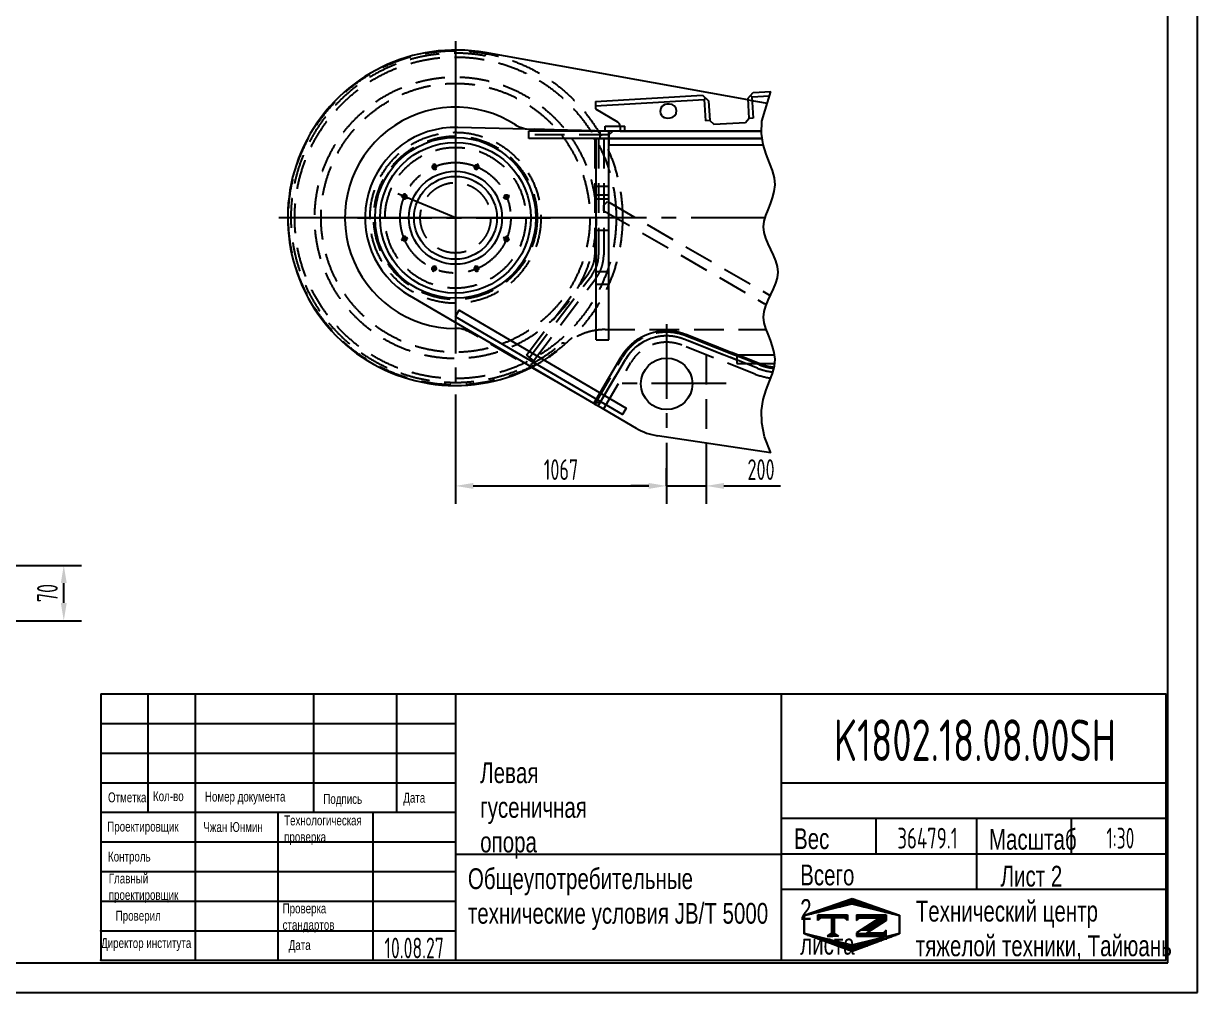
# Model space of a CAD drawing. Header units: millimetres. Extents: x 0 to 12600, y 0 to 8910.
# Drawn here: x 6665 to 12600, y 0 to 4898 of the extents above; entities that cross this region are included whole.
import ezdxf
from ezdxf.enums import TextEntityAlignment as Align

# ---------------------------------------------------------------- set-up
doc = ezdxf.new("R2010")
doc.units = ezdxf.units.MM
doc.header["$LTSCALE"] = 300
doc.linetypes.add('F', pattern=[0.75, 0.5, -0.25])
doc.linetypes.add('G', pattern=[2, 1.25, -0.25, 0.25, -0.25])
for name, color, linetype in [('01', 7, 'Continuous'), ('02', 1, 'Continuous'), ('04', 2, 'F'), ('05', 4, 'G'), ('08', 1, 'Continuous'), ('11', 3, 'Continuous'), ('THICK', 7, 'Continuous')]:
    doc.layers.add(name, color=color, linetype=linetype)
doc.styles.get("Standard").update_dxf_attribs({"font": 'isocp', "width": 0.707, "bigfont": 'intecad.shx'})
doc.dimstyles.new('INTE', dxfattribs={"dimscale": 30, "dimtxt": 3.5, "dimasz": 3, "dimexe": 3, "dimexo": 0, "dimgap": 1, "dimtad": 1, "dimdec": 3, "dimdsep": 46, "dimtxsty": 'Standard', "dimcen": 0, "dimclrd": 1, "dimclre": 1, "dimclrt": 3, "dimaunit": 1, "dimadec": 0, "dimazin": 0, "dimtfac": 1, "dimtdec": 3, "dimtmove": 0, "dimatfit": 0, "dimfxl": 1, "dimarcsym": 0})

# ---------------------------------------------------------------- blocks, each defined once
blk = doc.blocks.new('*D178')
at = {"layer": '08', "color": 1, "lineweight": -2}
for p, q in [((8848.8, 3022.4), (8848.8, 2470.3)), ((9915.8, 2776.4), (9915.8, 2470.3)), ((8938.8, 2560.3), (9825.8, 2560.3))]:
    blk.add_line(p, q, dxfattribs=at)
at = {"layer": '08', "color": 1}
for points in [[(8938.8, 2575.3), (8938.8, 2545.3), (8848.8, 2560.3)], [(9825.8, 2575.3), (9825.8, 2545.3), (9915.8, 2560.3)]]:
    blk.add_solid(points, dxfattribs=at)
at = {"layer": 'Defpoints', "color": 0}
for p in [(8848.8, 3022.4), (9915.8, 2776.4), (9915.8, 2560.3)]:
    blk.add_point(p, dxfattribs=at)
at = {"layer": '08', "color": 3, "insert": (9382.3, 2642.8), "char_height": 105, "attachment_point": 5}
blk.add_mtext('1067', dxfattribs=at)
blk = doc.blocks.new('q3tqtq')
at = {"layer": '04', "color": 2, "linetype": 'F'}
for radius in [432, 413]:
    blk.add_circle((3910.1, 4334.9), radius, dxfattribs=at)
at = {"layer": '05'}
blk.add_line((3910.1, 4796.9), (3910.1, 3872.9), dxfattribs=at)
at = {"layer": '05', "color": 4, "linetype": 'G'}
blk.add_line((3414.9, 4334.9), (4392.4, 4334.9), dxfattribs=at)
blk = doc.blocks.new('aqwerarqar')
blk.add_circle((2793.6, 4094.5), 235)
at = {"layer": '01'}
blk.add_circle((2793.6, 4094.5), 381, dxfattribs=at)
at = {"layer": '04', "color": 2, "linetype": 'F'}
blk.add_circle((2793.6, 4094.5), 356, dxfattribs=at)
at = {"layer": '05'}
for p, q in [((2793.6, 4505.5), (2793.6, 3683.5)), ((3204.6, 4094.5), (2382.6, 4094.5))]:
    blk.add_line(p, q, dxfattribs=at)
blk = doc.blocks.new('QWTQWETQWT')
at = {"layer": '04', "color": 2, "linetype": 'F'}
for radius in [844.5, 812.5, 711.5, 679.5]:
    blk.add_circle((4329.9, 14083.7), radius, dxfattribs=at)
at = {"layer": '05'}
for p, q in [((4329.9, 14973.2), (4329.9, 13194.2)), ((5219.4, 14083.7), (3440.4, 14083.7))]:
    blk.add_line(p, q, dxfattribs=at)
blk = doc.blocks.new('rerrererere')
at = {"layer": '01'}
blk.add_circle((2105.9, 7276.8), 9.6, dxfattribs=at)
at = {"layer": '02'}
blk.add_arc((2105.9, 7276.8), 12, 260, 170, dxfattribs=at)
at = {"layer": '05'}
blk.add_line((2090.4, 7283.2), (2122.9, 7269.7), dxfattribs=at)
blk = doc.blocks.new('A$C55326A15')
for p, q in [((0, 0), (0, 1016)), ((0, 1016), (64, 1016)), ((64, 0), (64, 1016)), ((0, 0), (64, 0))]:
    blk.add_line(p, q)
at = {"layer": '04', "color": 2, "linetype": 'F'}
for p, q in [((64, 775), (0, 775)), ((64, 730), (0, 730)), ((64, 711), (0, 711)), ((64, 552), (0, 552)), ((64, 343), (0, 343)), ((64, 279), (0, 279))]:
    blk.add_line(p, q, dxfattribs=at)
blk = doc.blocks.new('wewwewerwerw')
at = {"layer": '04', "color": 2, "linetype": 'F'}
for p, q in [((5391, 4260.9), (5391, 3673.4)), ((5391, 4260.9), (5436, 4260.9)), ((5410, 4260.9), (5410, 3673.4)), ((5436, 4260.9), (5436, 3673.4)), ((5045, 3165.9), (5360.1, 3581.6)), ((5060.1, 3154.4), (5375.3, 3570.1)), ((5080.9, 3138.7), (5396, 3554.4)), ((5045, 3165.9), (5080.9, 3138.7))]:
    blk.add_line(p, q, dxfattribs=at)
for radius in [152, 171, 197]:
    blk.add_arc((5239, 3673.4), radius, 322.83375, 0, dxfattribs=at)
blk = doc.blocks.new('*D179')
at = {"layer": '08', "color": 1, "lineweight": -2}
for p, q in [((10115.8, 2777), (10115.8, 2470.3)), ((9915.8, 2560.3), (9915.8, 2650.3)), ((9825.8, 2560.3), (9735.8, 2560.3)), ((9915.8, 2560.3), (10115.8, 2560.3)), ((10205.8, 2560.3), (10491.3, 2560.3))]:
    blk.add_line(p, q, dxfattribs=at)
at = {"layer": '08', "color": 1}
for points in [[(9825.8, 2575.3), (9825.8, 2545.3), (9915.8, 2560.3)], [(10205.8, 2575.3), (10205.8, 2545.3), (10115.8, 2560.3)]]:
    blk.add_solid(points, dxfattribs=at)
at = {"layer": 'Defpoints', "color": 0}
for p in [(10115.8, 2777), (9915.8, 2560.3), (10115.8, 2560.3)]:
    blk.add_point(p, dxfattribs=at)
at = {"layer": '08', "color": 3, "insert": (10393.5, 2642.8), "char_height": 105, "attachment_point": 5}
blk.add_mtext('200', dxfattribs=at)
blk = doc.blocks.new('*D187')
at = {"layer": '08', "color": 1, "lineweight": -2}
for p, q in [((6535.1, 2159), (6958.8, 2159)), ((6868.8, 1969), (6868.8, 2069)), ((6453.7, 1879), (6958.8, 1879))]:
    blk.add_line(p, q, dxfattribs=at)
at = {"layer": '08', "color": 1}
for points in [[(6853.8, 2069), (6883.8, 2069), (6868.8, 2159)], [(6853.8, 1969), (6883.8, 1969), (6868.8, 1879)]]:
    blk.add_solid(points, dxfattribs=at)
at = {"layer": 'Defpoints', "color": 0}
for p in [(6535.1, 2159), (6868.8, 2159), (6453.7, 1879)]:
    blk.add_point(p, dxfattribs=at)
at = {"layer": '08', "color": 3, "insert": (6786.3, 2019), "char_height": 105, "attachment_point": 5, "rotation": 90}
blk.add_mtext('70', dxfattribs=at)
blk = doc.blocks.new('*U224')
at = {"layer": '01'}
for points in [[(415, 5), (415, 292)], [(25, 5), (415, 5)]]:
    blk.add_lwpolyline(points, dxfattribs=at)
at = {"layer": '02'}
for points in [[(420, 0), (420, 297)], [(0, 0), (420, 0)]]:
    blk.add_lwpolyline(points, dxfattribs=at)
blk = doc.blocks.new('*X228')
at = {"color": 0}
for p, q in [((127.06, 7.8), (132.06, 7.8)), ((127.06, 7.5), (132.06, 7.5)), ((127.06, 7.2), (127.32, 7.2)), ((128.77, 6), (130.57, 6)), ((129.23, 6.3), (131.04, 6.3)), ((129.7, 6.6), (131.51, 6.6)), ((130.16, 6.9), (131.98, 6.9)), ((130.62, 7.2), (132.06, 7.2)), ((127.84, 5.4), (129.64, 5.4)), ((128.3, 5.7), (130.1, 5.7))]:
    blk.add_line(p, q, dxfattribs=at)
blk = doc.blocks.new('*X229')
at = {"color": 0}
for p, q in [((127.06, 4.8), (132.06, 4.8)), ((127.06, 4.5), (132.06, 4.5)), ((131.84, 5.1), (132.06, 5.1))]:
    blk.add_line(p, q, dxfattribs=at)
blk = doc.blocks.new('*X227')
at = {"color": 0}
for p, q in [((122.34, 4.5), (123.72, 4.5)), ((122.82, 4.8), (123.24, 4.8))]:
    blk.add_line(p, q, dxfattribs=at)
blk = doc.blocks.new('*X226')
at = {"color": 0}
for p, q in [((120.53, 7.8), (125.53, 7.8)), ((120.53, 7.5), (125.53, 7.5)), ((120.53, 7.2), (120.79, 7.2)), ((125.27, 7.2), (125.53, 7.2))]:
    blk.add_line(p, q, dxfattribs=at)
blk = doc.blocks.new('*X225')
at = {"color": 0}
for p, q in [((124.97, 10.2), (127.67, 10.2)), ((125.83, 10.5), (126.82, 10.5)), ((118.94, 8.1), (119.52, 8.1)), ((119.8, 8.4), (120.72, 8.4)), ((120.66, 8.7), (121.92, 8.7)), ((121.52, 9), (123.12, 9)), ((122.38, 9.3), (124.32, 9.3)), ((123.24, 9.6), (125.52, 9.6)), ((124.1, 9.9), (128.52, 9.9)), ((127.02, 9.6), (129.37, 9.6)), ((128.22, 9.3), (130.22, 9.3)), ((129.42, 9), (131.07, 9)), ((130.62, 8.7), (131.92, 8.7)), ((131.82, 8.4), (132.77, 8.4)), ((133.02, 8.1), (133.62, 8.1)), ((118.22, 7.8), (118.32, 7.8)), ((118.22, 7.5), (118.27, 7.5)), ((118.22, 7.2), (118.27, 7.2)), ((118.22, 6.9), (118.27, 6.9)), ((118.22, 6.6), (118.27, 6.6)), ((118.22, 6.3), (118.27, 6.3)), ((118.22, 6), (118.27, 6)), ((134.22, 7.8), (134.32, 7.8)), ((134.27, 7.5), (134.32, 7.5)), ((134.27, 7.2), (134.32, 7.2)), ((134.27, 6.9), (134.32, 6.9)), ((134.27, 6.6), (134.32, 6.6)), ((134.27, 6.3), (134.32, 6.3)), ((134.27, 6), (134.32, 6)), ((118.22, 5.7), (118.27, 5.7)), ((118.22, 5.4), (118.27, 5.4)), ((118.22, 5.1), (118.27, 5.1)), ((118.22, 4.8), (118.27, 4.8)), ((118.79, 4.5), (119.42, 4.5)), ((119.61, 4.2), (120.62, 4.2)), ((131.92, 4.2), (132.95, 4.2)), ((133.12, 4.5), (133.76, 4.5)), ((134.27, 5.7), (134.32, 5.7)), ((134.27, 5.4), (134.32, 5.4)), ((134.27, 5.1), (134.32, 5.1)), ((134.27, 4.8), (134.32, 4.8)), ((120.43, 3.9), (121.82, 3.9)), ((121.26, 3.6), (123.02, 3.6)), ((122.08, 3.3), (124.22, 3.3)), ((122.91, 3), (125.42, 3)), ((123.73, 2.7), (128.89, 2.7)), ((124.55, 2.4), (128.07, 2.4)), ((125.38, 2.1), (127.26, 2.1)), ((127.12, 3), (129.7, 3)), ((128.32, 3.3), (130.51, 3.3)), ((129.52, 3.6), (131.32, 3.6)), ((130.72, 3.9), (132.14, 3.9)), ((126.2, 1.8), (126.45, 1.8))]:
    blk.add_line(p, q, dxfattribs=at)

msp = doc.modelspace()

# ---------------------------------------------------------------- hatches: boundary and pattern name
at = {"layer": '02', "linetype": 'Continuous'}
h = msp.add_hatch(color=1, dxfattribs=at)
h.paths.add_polyline_path([(9559.7532, 4308.6726), (9559.7532, 4315.4357), (9555.9705, 4315.4357, -0.002384357)], flags=16)
h.paths.add_polyline_path([(9555.9705, 4315.4357), (9553.2532, 4315.4357), (9553.2532, 4308.9357), (9559.7532, 4302.4357), (9559.7532, 4308.6726, 0.002384357)])
h.paths.add_polyline_path([(9553.2532, 4315.4357), (9546.7532, 4315.4357), (9553.2532, 4308.9357)])

# ---------------------------------------------------------------- linework, layer by layer
for p, q in [((10326.6684, 4511.6313), (8998.6535, 4750.0817)), ((10396.2424, 4353.4357), (9219.7532, 4353.4357)), ((9219.7532, 4315.4357), (9219.7532, 4353.4357)), ((10399.8628, 4315.4357), (9219.7532, 4315.4357)), ((9623.7532, 4315.4357), (10399.8628, 4315.4357)), ((9623.7532, 4283.4357), (10405.0778, 4283.4357)), ((9548.172, 2977.0553), (8618.0678, 3520.9319)), ((10271.2532, 3223.4357), (10461.764, 3223.4357)), ((10271.2532, 3223.4357), (10271.2532, 3178.4357)), ((10271.2532, 3178.4357), (10462.4917, 3178.4357)), ((9548.172, 2977.0553), (9582.3399, 2986.0083)), ((9548.172, 2977.0553), (9582.3399, 2986.0083))]:
    msp.add_line(p, q)
for radius in [406.5, 209.5]:
    msp.add_circle((8848.7532, 3915.4357), radius)
for centre, radius, start, end in [((8848.7533, 3915.4356), 848.0001, 79.81837774, 297.07331254), ((8848.7532, 3915.4357), 457, 88.58531555, 239.68312117)]:
    msp.add_arc(centre, radius, start, end)
at = {"layer": '01'}
for p, q in [((9556.7532, 4503.4357), (10097.9654, 4534.6357)), ((9556.7532, 4481.3992), (10106.2199, 4513.0751)), ((10097.9654, 4534.6357), (10128.5863, 4507.3528)), ((10106.2199, 4513.0751), (10113.2758, 4520.9943)), ((10106.2199, 4513.0751), (10112.4356, 4405.2541)), ((10326.2581, 4518.7483), (10353.541, 4549.3693)), ((10326.2581, 4518.7483), (10332.071, 4417.9157)), ((10347.8188, 4527.0029), (10339.8996, 4534.0588)), ((10347.8188, 4527.0029), (10436.3705, 4532.1077)), ((10347.8188, 4527.0029), (10354.0345, 4419.1819)), ((10353.541, 4549.3693), (10443.1812, 4554.5369)), ((9929.7623, 4489.881), (9916.7839, 4489.1328)), ((10128.5863, 4507.3528), (10134.3992, 4406.5202)), ((9920.8126, 4419.2488), (9933.791, 4419.997)), ((10134.3992, 4406.5202), (10112.4356, 4405.2541)), ((10134.3992, 4406.5202), (10154.4612, 4388.6452)), ((10154.4612, 4388.6452), (10314.196, 4397.8537)), ((10314.196, 4397.8537), (10332.071, 4417.9157)), ((10354.0345, 4419.1819), (10332.071, 4417.9157)), ((9623.7532, 4353.4357), (8860.0358, 4372.2964)), ((9604.7532, 4378.4357), (9704.7532, 4378.4357)), ((9604.7532, 4353.4357), (9604.7532, 4378.4357)), ((9623.7532, 4315.4357), (9623.7532, 4353.4357)), ((9680.7532, 4378.4357), (9680.7532, 4353.4357)), ((9680.7532, 4353.4357), (10396.2424, 4353.4357)), ((9704.7532, 4353.4357), (9704.7532, 4378.4357)), ((10189.5806, 4353.4357), (10396.2424, 4353.4357)), ((10271.0507, 3223.4357), (10013.1908, 3324.9472)), ((10271.2532, 3196.4886), (10004.0331, 3301.6848)), ((10202.8019, 3223.4357), (10004.0331, 3301.6848)), ((9548.2019, 2977.1062), (9686.447, 3212.2493)), ((9569.7532, 2964.4357), (9707.9984, 3199.5788)), ((9569.7532, 2964.4357), (9707.9984, 3199.5788)), ((10375.0297, 3155.635), (10317.1111, 3178.4357)), ((10375.0297, 3155.635), (10317.1111, 3178.4357)), ((9569.7532, 2964.4357), (9761.8004, 2852.1421)), ((10443.1812, 2728.2659), (9870.5391, 2813.8057))]:
    msp.add_line(p, q, dxfattribs=at)
at = {"layer": '01', "color": 7, "linetype": 'Continuous'}
for p, q in [((9556.7532, 4503.4357), (9556.7532, 4465.4357)), ((9556.7532, 4465.4357), (9668.3943, 4400.0043)), ((9623.7532, 4353.4357), (9623.7532, 4283.4357))]:
    msp.add_line(p, q, dxfattribs=at)
at = {"layer": '01'}
msp.add_lwpolyline([(8848.7532, 3414.9995), (8867.9349, 3447.8029), (9712.1904, 2954.1261), (9693.0087, 2921.3228)], close=True, dxfattribs=at)
msp.add_circle((9916.4473, 3076.2841), 130, dxfattribs=at)
at = {"layer": '01', "color": 7, "linetype": 'Continuous'}
for centre, radius, start, end in [((8848.7532, 3915.4357), 559, 56.78726835, 270), ((9655.7532, 4378.4357), 25, 0, 59.62596895), ((9229.7532, 4515.4357), 152, 234.6515163, 268.5531495), ((8848.7532, 3204.4357), 152, 60.0503255, 90)]:
    msp.add_arc(centre, radius, start, end, dxfattribs=at)
at = {"layer": '01'}
for centre, radius, start, end in [((9918.7982, 4454.1908), 35, 93.29935776, 273.29935776), ((9931.7767, 4454.939), 35, 273.29935776, 93.29935776), ((9915.7532, 3077.4357), 266, 68.51198082, 149.54790447), ((9915.7532, 3077.4357), 241, 68.51198082, 149.54790447), ((9915.7532, 3077.4357), 241, 68.51198082, 149.54790447), ((10486.7532, 3439.4357), 305, 248.51198082, 263.64560936), ((10486.7532, 3439.4357), 305, 248.51198082, 263.64560936), ((10486.7532, 3439.4357), 280, 248.51198082, 264.51427981), ((9915.7532, 3115.4357), 305, 239.68436626, 261.47488712)]:
    msp.add_arc(centre, radius, start, end, dxfattribs=at)
at = {"layer": '02', "color": 1, "linetype": 'Continuous'}
for p, q in [((9559.7532, 4302.4357), (9546.7532, 4315.4357)), ((9559.7532, 4315.4357), (9546.7532, 4315.4357)), ((9553.3515, 2974.0266), (9548.172, 2977.0553)), ((9553.3515, 2974.0266), (9548.172, 2977.0553)), ((9553.3515, 2974.0266), (9569.7532, 2964.4357)), ((9569.7532, 2964.4357), (9582.3727, 2986.0169))]:
    msp.add_line(p, q, dxfattribs=at)
at = {"layer": '02'}
msp.add_lwpolyline([(10443.1812, 2728.2659), (10411.7565, 2808.7078), (10397.2391, 2879.5635), (10395.9907, 2941.9477), (10404.373, 2996.9751), (10418.7477, 3045.7603), (10435.4766, 3089.4182), (10450.9215, 3129.0632), (10461.4439, 3165.81), (10464.3331, 3200.6248), (10460.5879, 3233.879), (10452.1342, 3265.7957), (10440.8984, 3296.5977), (10428.8065, 3326.5079), (10417.7846, 3355.7493), (10409.759, 3384.5449), (10406.6558, 3413.1175), (10409.7947, 3441.653), (10418.07, 3470.1885), (10429.7695, 3498.724), (10443.1812, 3527.2595), (10456.5929, 3555.795), (10468.2924, 3584.3304), (10476.5677, 3612.8659), (10479.7066, 3641.4014), (10476.5677, 3669.9369), (10468.2924, 3698.4724), (10456.5929, 3727.0079), (10443.1812, 3755.5433), (10429.7695, 3784.0788), (10418.07, 3812.6143), (10409.7947, 3841.1498), (10406.6558, 3869.6853), (10409.759, 3898.2579), (10417.7846, 3927.0535), (10428.8065, 3956.2949), (10440.8984, 3986.2052), (10452.1342, 4017.0071), (10460.5879, 4048.9238), (10464.3331, 4082.178), (10461.4439, 4116.9928), (10450.9215, 4153.7397), (10435.4766, 4193.3847), (10418.7477, 4237.0425), (10404.373, 4285.8277), (10395.9907, 4340.8551), (10397.2391, 4403.2394), (10443.1812, 4554.5369)], dxfattribs=at)
at = {"layer": '04', "color": 2, "linetype": 'F'}
for p, q in [((9007.7532, 4748.4474), (9003.1401, 4740.8259)), ((9624.7532, 4334.4357), (9219.7532, 4334.4357)), ((9624.7532, 4334.4357), (9219.7532, 4334.4357)), ((9623.7532, 4353.4357), (9225.9153, 4363.4842)), ((9578.7532, 4353.4357), (9578.7532, 4315.4357)), ((9624.7532, 4334.4357), (9643.7532, 4353.4357)), ((9624.7532, 4334.4357), (9624.7532, 4315.4357)), ((10399.8628, 4315.4357), (9623.7532, 4315.4357)), ((9598.2757, 3980.0866), (9616.8459, 3998.229)), ((9598.7532, 3950.9357), (9598.2757, 3980.0866)), ((9616.8459, 3998.229), (9623.7723, 3994.226)), ((9623.7723, 3994.226), (10436.8304, 3524.3283)), ((9598.7532, 3950.9357), (10411.8113, 3481.038)), ((9547.9514, 2976.9975), (8924.6375, 3336.1383)), ((9605.3964, 3350.4357), (10419.7875, 3350.4357)), ((10384.1873, 3178.8974), (10013.1908, 3324.9472)), ((9404.7532, 3275.1483), (9402.0662, 3278.2378)), ((10363.3079, 3125.8592), (9992.3113, 3271.909)), ((10375.0297, 3155.635), (10004.0331, 3301.6848)), ((10381.9895, 3173.3144), (10010.9929, 3319.3642)), ((10254.671, 3223.4357), (10010.9929, 3319.3642)), ((9548.2019, 2977.1062), (9686.447, 3212.2493)), ((9556.3995, 2979.2111), (9691.6194, 3209.2083)), ((9556.3995, 2979.2111), (9691.6194, 3209.2083)), ((10115.7532, 3223.3138), (10115.7532, 2777.0483)), ((9582.4537, 2986.0381), (9707.9984, 3199.5788)), ((9597.3389, 2948.2176), (9735.5841, 3183.3606)), ((10381.9895, 3173.3144), (10368.9802, 3178.4357)), ((9548.172, 2977.0553), (9582.3399, 2986.0083))]:
    msp.add_line(p, q, dxfattribs=at)
at = {"layer": '04'}
msp.add_line((10326.6684, 4511.6313), (10424.8023, 4494.011), dxfattribs=at)
at = {"layer": '04', "color": 2, "linetype": 'F'}
msp.add_circle((8848.7532, 3915.4357), 178, dxfattribs=at)
for centre, radius, start, end in [((8848.7532, 3915.4357), 832, 80.1680234, 310.1548701), ((8992.8742, 4747.0397), 12, 260.1680234, 328.81439045), ((10335.7532, 3349.4357), 202, 58.6921746, 59.97472269), ((10335.7532, 3349.4357), 152, 56.18641633, 59.97472269), ((9605.7532, 3045.4357), 305, 90, 131.22485964), ((9915.7532, 3077.4357), 266, 68.51198082, 149.54790447), ((9915.7532, 3077.4357), 260, 68.51198082, 149.54790447), ((9915.7532, 3077.4357), 260, 68.51198082, 149.54790447), ((8848.7533, 3915.4356), 848.0001, 297.07331254, 310.96974098), ((9393.0116, 3270.363), 12, 41.01364318, 130.1548701), ((9915.7532, 3077.4357), 241, 68.51198082, 149.54790447), ((9915.7532, 3077.4357), 209, 68.51198082, 149.54790447), ((10486.7532, 3439.4357), 305, 248.51198082, 263.64560936), ((10486.7532, 3439.4357), 286, 248.51198082, 264.29172463), ((10486.7532, 3439.4357), 286, 248.51198082, 264.29172463), ((10486.7532, 3439.4357), 280, 248.51198082, 264.51427981), ((10486.7532, 3439.4357), 337, 248.51198082, 262.3215037)]:
    msp.add_arc(centre, radius, start, end, dxfattribs=at)
at = {"layer": '05'}
for p, q in [((8848.7532, 4808.4357), (8848.7532, 3022.4357)), ((8848.7532, 4483.7931), (8848.7532, 3428.4357)), ((8848.7532, 4402.4357), (8848.7532, 3428.4357)), ((8848.7532, 3915.4357), (8556.9123, 4036.3202)), ((10414.5466, 3915.4357), (7955.7532, 3915.4357)), ((9335.7532, 3915.4357), (8361.7532, 3915.4357)), ((9335.7532, 3915.4357), (8361.7532, 3915.4357)), ((9915.7532, 3378.4357), (9915.7532, 2776.4357)), ((9915.7532, 3156.8584), (9915.7532, 3074.0131)), ((9915.7532, 3153.5711), (9915.7532, 3001.3004)), ((9915.7532, 3101.7159), (9915.7532, 3053.1556)), ((9915.7532, 3101.7159), (9915.7532, 3053.1556)), ((10216.7532, 3077.4357), (9614.7532, 3077.4357)), ((9991.8885, 3077.4357), (9839.6179, 3077.4357)), ((9940.0333, 3077.4357), (9891.4731, 3077.4357)), ((9940.0333, 3077.4357), (9891.4731, 3077.4357))]:
    msp.add_line(p, q, dxfattribs=at)
msp.add_circle((8848.7532, 3915.4357), 279.5, dxfattribs=at)
at = {"layer": 'THICK'}
for p, q in [((7055.5027, 1509.35), (7055.5027, 162.7367)), ((7055.5027, 1509.35), (12441.9561, 1509.35)), ((7294.8232, 1508.7006), (7294.8232, 1509.35)), ((7294.9006, 910.8552), (7294.9006, 1509.35)), ((7534.2985, 162.7367), (7534.2985, 1509.35)), ((8132.7934, 910.8552), (8132.7934, 1509.35)), ((8551.7397, 910.8552), (8551.7397, 1509.35)), ((8850.9872, 162.7367), (8850.9872, 1509.35)), ((10496.8479, 162.7367), (10496.8479, 1509.35)), ((12441.9561, 162.7367), (12441.9561, 1509.35)), ((7055.5027, 1060.4789), (8850.9872, 1060.4789)), ((10496.8479, 1060.4789), (12441.9561, 1060.4789)), ((7055.5027, 910.8552), (8850.9872, 910.8552)), ((7953.2449, 162.7367), (7953.2449, 910.8552)), ((8432.0408, 162.7367), (8432.0408, 910.8552)), ((10496.8479, 880.9305), (12441.9561, 880.9305)), ((10975.6438, 701.382), (10975.6438, 880.9305)), ((11484.3644, 521.8336), (11484.3644, 880.9305)), ((11963.1603, 701.382), (11963.1603, 880.9305)), ((8850.9872, 698.788), (10496.8479, 698.788)), ((10496.8479, 701.382), (12441.9561, 701.382)), ((10496.8479, 521.8336), (12441.9561, 521.8336)), ((7055.5027, 162.7367), (12441.9561, 162.7367))]:
    msp.add_line(p, q, dxfattribs=at)
at = {"layer": 'THICK', "color": 3}
for p, q in [((7055.5027, 1359.7263), (8850.9872, 1359.7263)), ((7055.5027, 1210.1026), (8850.9872, 1210.1026)), ((7055.5027, 761.2315), (8850.9872, 761.2315)), ((7055.5027, 611.6078), (8850.9872, 611.6078)), ((10612.1203, 390.3468), (10854.6616, 474.8238)), ((10854.6616, 474.8238), (11094.0529, 390.3468)), ((7055.5027, 461.9841), (8850.9872, 461.9841)), ((10613.6953, 388.4444), (10853.0932, 448.2938)), ((10853.0932, 448.2938), (11092.4911, 388.4444)), ((10612.1203, 296.2702), (10612.1203, 390.3468)), ((10613.6953, 298.6701), (10613.6953, 388.4444)), ((10681.2948, 363.212), (10681.2948, 393.1367)), ((10681.2948, 393.1367), (10830.9185, 393.1367)), ((10696.2571, 378.1744), (10681.2948, 363.212)), ((10815.9561, 378.1744), (10696.2571, 378.1744)), ((10749.5587, 378.3173), (10749.5587, 296.2402)), ((10756.1046, 378.3173), (10756.1046, 296.2402)), ((10763.5856, 378.3173), (10763.5856, 296.2402)), ((10830.9185, 363.212), (10815.9561, 378.1744)), ((10830.9185, 393.1367), (10830.9185, 363.212)), ((10876.7354, 393.1367), (10876.7354, 363.212)), ((10876.7354, 393.1367), (11026.3591, 393.1367)), ((10876.7354, 363.212), (10891.6978, 378.1744)), ((10994.5608, 378.1744), (10876.7354, 301.94)), ((10891.6978, 378.1744), (10994.5608, 378.1744)), ((11026.355, 363.4978), (10949.7008, 314.4391)), ((11026.3591, 393.1367), (11026.3591, 363.212)), ((11092.4911, 388.4444), (11092.4911, 298.6701)), ((11094.0529, 390.3468), (11094.0529, 296.2702)), ((7055.5027, 312.3604), (8850.9872, 312.3604)), ((10853.0932, 238.8206), (10613.6953, 298.6701)), ((10756.1046, 303.08), (10727.1158, 284.8406)), ((10756.1046, 303.08), (10785.0934, 284.8406)), ((11092.4911, 298.6701), (10853.0932, 238.8206)), ((10876.7354, 301.94), (10876.7354, 284.8406)), ((10949.7008, 314.4391), (10926.8319, 299.803)), ((11011.3926, 299.803), (10926.8319, 299.803)), ((11026.355, 314.7654), (11011.3926, 299.803)), ((11026.355, 284.8406), (11026.355, 314.7654)), ((10854.6616, 207.9534), (10612.1203, 296.2702)), ((10727.1158, 284.8406), (10756.1046, 284.8406)), ((10785.0934, 284.8406), (10756.1046, 284.8406)), ((11094.0529, 296.2702), (10854.6616, 207.9534)), ((10876.7354, 284.8406), (11026.355, 284.8406))]:
    msp.add_line(p, q, dxfattribs=at)
for p in [(7055.5027, 312.3604), (7055.5027, 162.7367)]:
    msp.add_point(p, dxfattribs=at)

# ---------------------------------------------------------------- block references
for name, p in [('QWTQWETQWT', (4518.8857, -10168.2557)), ('q3tqtq', (4938.6481, -419.4418)), ('aqwerarqar', (6055.1867, -179.0224))]:
    msp.add_blockref(name, p)
at = {"layer": '01', "xscale": 30, "yscale": 30, "zscale": 30}
msp.add_blockref('*U224', (0, 0), dxfattribs=at)
at = {"layer": '01'}
for name, p in [('wewwewerwerw', (4162.2453, 54.5495)), ('A$C55326A15', (9559.7532, 3299.4357))]:
    msp.add_blockref(name, p, dxfattribs=at)
at = {"layer": '05'}
for p, rotation in [((2107.2226, 517.3307), 314.9999999999999), ((1678.9481, 6279.5947), 270), ((5450.6482, 10656.9663), 225.0000000000001), ((12246.8582, -2826.0949), 45.00000000000009), ((11212.9121, 11085.2408), 180), ((16018.5583, 1551.2768), 90), ((15590.2838, 7313.5407), 134.9999999999999)]:
    msp.add_blockref('rerrererere', p, dxfattribs=dict(at, rotation=rotation))
msp.add_blockref('rerrererere', (6484.5943, -3254.3694), dxfattribs=at)
at = {"layer": 'THICK', "color": 3, "xscale": 29.92474142658061, "yscale": 29.92474142657966, "zscale": 29.92474142658001}
for name in ['*X225', '*X226', '*X228', '*X227', '*X229']:
    msp.add_blockref(name, (7074.4287, 155.4253), dxfattribs=at)

# ---------------------------------------------------------------- texts
at = {"layer": '01', "attachment_point": 1}
for s, insert, char_height, width in [('{\\fArial|b0|i0|c204|p34;\\C3;Левая гусеничная опора}', (8973.826, 1163.1612), 105, 6.216482), ('{\\fArial|b0|i0|c204|p34;Всего 2 листа}', (10591.3085, 646.7356), 105, 3.108241), ('{\\fArial|b0|i0|c204|p34;Проверка\\Pстандартов}', (7974.9703, 450), 50, 875.02967)]:
    msp.add_mtext(s, dxfattribs=dict(at, insert=insert, char_height=char_height, width=width))
for s, insert, char_height in [('{\\fArial|b0|i0|c204|p34;Отметка}', (7092.334, 1011.3166), 50), ('{\\fArial|b0|i0|c204|p34;Кол-во}', (7319.7321, 1017.1423), 50), ('{\\fArial|b0|i0|c204|p34;Номер документа}', (7582.1144, 1015.2004), 50), ('{\\fArial|b0|i0|c204|p34;Дата}', (8584.9981, 1009.3747), 50), ('{\\fArial|b0|i0|c204|p34;Подпись}', (8180.7349, 1003.549), 50), ('{\\fArial|b0|i0|c204|p34;Технологическая\\Pпроверка}', (7982.6057, 894.6702), 50), ('{\\fArial|b0|i0|c204|p34;Проектировщик}', (7088.4587, 863.5431), 50), ('{\\fArial|b0|i0|c204|p34;\\C3;Чжан Юнмин}', (7574.4554, 861.658), 50), ('{\\fArial|b0|i0|c204|p34;Масштаб}', (11545.5378, 826.8581), 105), ('{\\fArial|b0|i0|c204|p34;Вес}', (10560.2261, 829.9637), 105), ('{\\fArial|b0|i0|c204|p34;Контроль}', (7092.3458, 712.075), 50), ('{\\fArial|b0|i0|c204|p34;Главный\\Pпроектировщик}', (7096.233, 601.3868), 50), ('{\\fArial|b0|i0|c204|p34;Общеупотребительные\\Pтехнические условия \\fArial|b0|i0|c0|p34;JB/T 5000}', (8911.6494, 627.7997), 105), ('{\\fArial|b0|i0|c204|p34;Лист 2}', (11604.5944, 640.5245), 105), ('{\\fArial|b0|i0|c204|p34;Технический центр\\Pтяжелой техники, Тайюань}', (11175.6574, 463.5075), 105), ('{\\fArial|b0|i0|c204|p34;Проверил}', (7131.2173, 413.0227), 50), ('{\\fArial|b0|i0|c204|p34;Директор института}', (7057.3601, 274.9083), 50), ('{\\fArial|b0|i0|c204|p34;Дата}', (8006.0675, 265.0758), 50)]:
    msp.add_mtext(s, dxfattribs=dict(at, insert=insert, char_height=char_height))
at = {"layer": '11'}
for s, height, width, p, p2 in [('K1802.18.08.00SH', 210, 0.696129, (10761.9728, 1170), (12188.0272, 1170)), ('36479.1', 105, 0.682068, (11082.6885, 727.5), (11387.3115, 727.5)), ('1:30', 105, 0.655288, (12139.4475, 727.5), (12280.5525, 727.5)), ('10.08.27', 105, 0.642055, (8490, 172.5), (8790, 172.5))]:
    msp.add_text(s, height=height, dxfattribs=dict(at, width=width)).set_placement(p, p2, align=Align.FIT)

# ---------------------------------------------------------------- dimensions: what is measured, and where the dimension line sits
at = {"layer": '08'}
for base, p1, p2, picture, middle in [((9915.7532, 2560.3214), (8848.7532, 3022.4357), (9915.7532, 2776.4357), '*D178', (9382.2532, 2642.8214)), ((10115.7532, 2560.3214), (9915.7532, 2560.3214), (10115.7532, 2777.0483), '*D179', (10393.5365, 2642.8317))]:
    dim = msp.add_linear_dim(base=base, p1=p1, p2=p2, dimstyle='INTE', dxfattribs=at)
    dim.commit()
    dim.dimension.update_dxf_attribs({"geometry": picture, "text_midpoint": middle})
dim = msp.add_linear_dim(base=(6868.7538, 2159.0068), p1=(6453.7154, 1879.0068), p2=(6535.0578, 2159.0068), angle=270, text='70', dimstyle='INTE', dxfattribs=at)
dim.commit()
dim.dimension.update_dxf_attribs({"geometry": '*D187', "text_midpoint": (6786.2538, 2019.0068)})

doc.saveas('drawing.dxf')
